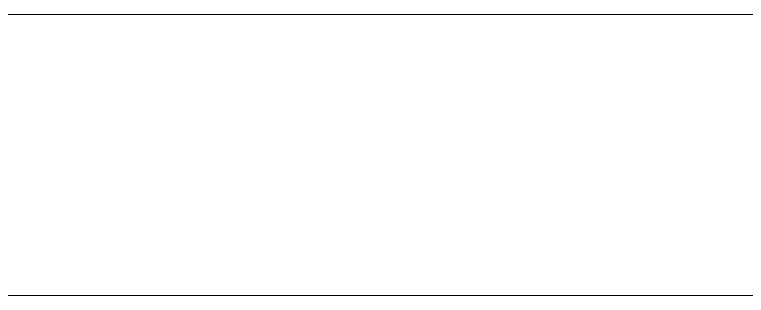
# Model space of a CAD drawing. Header units: millimetres. Extents: x 58509 to 70877, y -36887 to -9553.
# Drawn here: x 64830 to 66028, y -18754 to -18294 of the extents above; entities that cross this region are included whole.
import ezdxf

# ---------------------------------------------------------------- set-up
doc = ezdxf.new("R2010")
doc.units = ezdxf.units.MM
doc.layers.add('A-WALL', color=113, linetype='Continuous', lineweight=9)

msp = doc.modelspace()

# ---------------------------------------------------------------- meshes
at = {"layer": 'A-WALL'}
mesh = msp.add_polyface(dxfattribs=at)
corners = [(62550.3, -18293.9, 4000), (70414.5, -18293.9, 4000), (70414.5, -18293.9), (66942.9, -18293.9), (66942.9, -18293.9, 2135), (66057.9, -18293.9, 2135), (66057.9, -18293.9), (62550.3, -18293.9)]
mesh.append_faces([[corners[k] for k in face] for face in [(1, 4, 5, 0)]], dxfattribs={"vtx0": -1, "vtx2": -1})
mesh.append_faces([[corners[k] for k in face] for face in [(2, 3, 4, 1)]], dxfattribs={"vtx2": -1})
mesh.append_faces([[corners[k] for k in face] for face in [(5, 6, 7, 0)]], dxfattribs={"vtx3": -1})
mesh = msp.add_polyface(dxfattribs=at)
corners = [(62550.3, -18753.9), (62550.3, -18293.9), (66057.9, -18293.9), (66057.9, -18753.9), (70414.5, -18293.9), (70414.3, -18753.9), (66942.9, -18753.9), (66942.9, -18293.9)]
mesh.append_faces([[corners[k] for k in face] for face in [(3, 0, 1, 2), (5, 6, 7, 4)]])
mesh = msp.add_polyface(dxfattribs=at)
corners = [(62550.3, -18753.9, 4000), (70414.3, -18753.9, 4000), (70414.5, -18293.9, 4000), (62550.3, -18293.9, 4000)]
mesh.append_faces([[corners[k] for k in face] for face in [(3, 0, 1, 2)]])
mesh = msp.add_polyface(dxfattribs=at)
corners = [(70414.3, -18753.9, 4000), (62550.3, -18753.9, 4000), (62550.3, -18753.9), (66057.9, -18753.9), (66057.9, -18753.9, 2135), (66942.9, -18753.9, 2135), (66942.9, -18753.9), (70414.3, -18753.9)]
mesh.append_faces([[corners[k] for k in face] for face in [(0, 1, 4, 5)]], dxfattribs={"vtx1": -1, "vtx3": -1})
mesh.append_faces([[corners[k] for k in face] for face in [(2, 3, 4, 1)]], dxfattribs={"vtx2": -1})
mesh.append_faces([[corners[k] for k in face] for face in [(5, 6, 7, 0)]], dxfattribs={"vtx3": -1})

doc.saveas('drawing.dxf')
